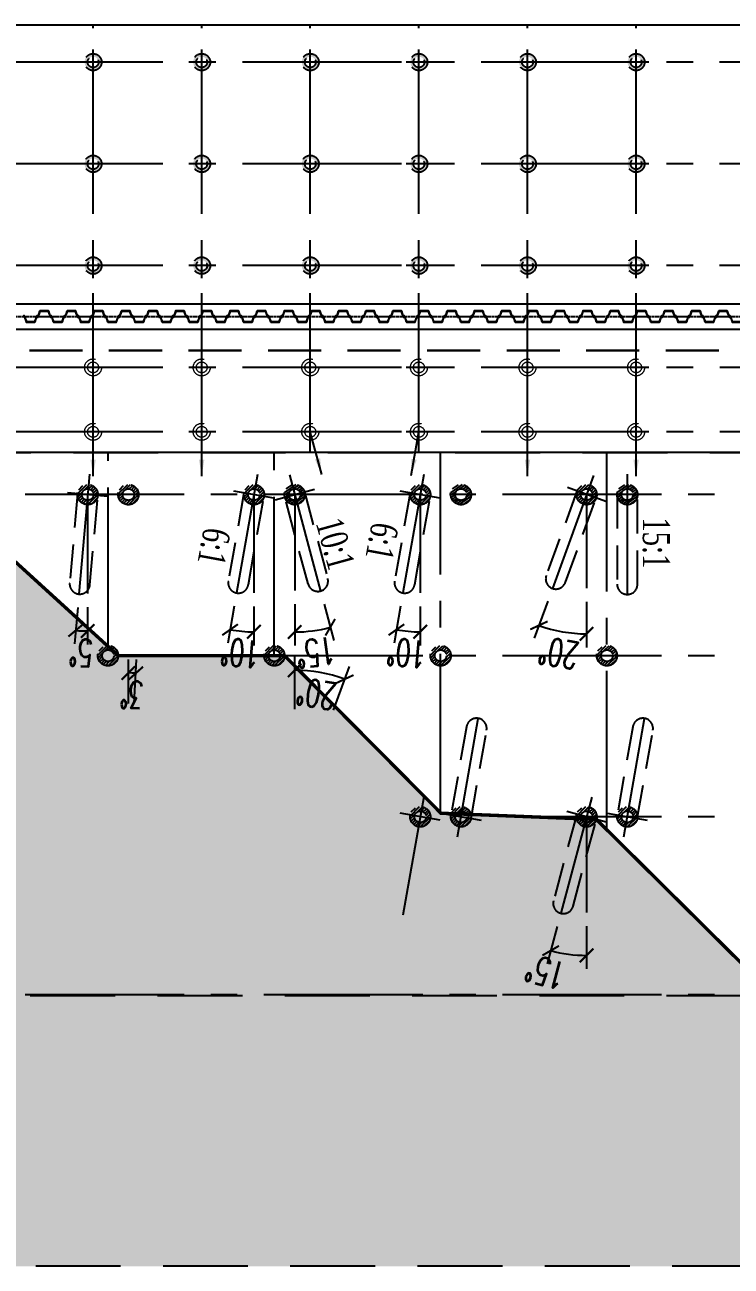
# Model space of a CAD drawing. Extents: x -57534 to 10615, y -13723 to 96319.
# Drawn here: x -35743 to -33662, y 47282 to 50942 of the extents above; entities that cross this region are included whole.
import ezdxf
from ezdxf.enums import TextEntityAlignment as Align

# ---------------------------------------------------------------- set-up
doc = ezdxf.new("R2010")
doc.units = 0
doc.header["$LTSCALE"] = 5
doc.header["$MEASUREMENT"] = 0
for name, pattern in [('CENTER', [2, 1.25, -0.25, 0.25, -0.25]), ('CENTER2', [1.125, 0.75, -0.125, 0.125, -0.125]), ('HIDDEN', [0.375, 0.25, -0.125])]:
    doc.linetypes.add(name, pattern=pattern)
doc.layers.get('0').update_dxf_attribs({"linetype": 'CONTINUOUS'})
doc.layers.get('DEFPOINTS').update_dxf_attribs({"linetype": 'CONTINUOUS'})
for name, color, linetype in [('BORDER', 2, 'CONTINUOUS'), ('CENTER', 9, 'CENTER2'), ('Coc', 2, 'CONTINUOUS'), ('Cochh', 7, 'CONTINUOUS'), ('Cu', 230, 'CONTINUOUS'), ('Dam', 4, 'CONTINUOUS'), ('DIMENSION', 4, 'CONTINUOUS'), ('HATCH', 7, 'CONTINUOUS'), ('HIDDEN', 4, 'HIDDEN'), ('STEEL', 1, 'CONTINUOUS'), ('TEXT', 3, 'CONTINUOUS')]:
    doc.layers.add(name, color=color, linetype=linetype)
doc.layers.add('Border k in', color=241, linetype='CONTINUOUS', lineweight=30, plot=False)
doc.layers.add('KHUAT', color=235, linetype='HIDDEN', lineweight=18)
doc.styles.add('DIM', font='romans.shx', dxfattribs={"width": 0.65})
doc.styles.add('THUONG', font='vntimeh.shx', dxfattribs={"width": 0.65})
doc.dimstyles.new('1-400', dxfattribs={"dimscale": 400, "dimtxt": 0.22, "dimasz": 0.12, "dimexe": 0.1, "dimexo": 0.1, "dimgap": 0.08, "dimtad": 1, "dimdec": 0, "dimzin": 0, "dimdsep": 46, "dimtxsty": 'DIM', "dimblk": 'ARCHTICK', "dimcen": 0.15, "dimdle": 0.1, "dimclrd": 4, "dimclre": 7, "dimclrt": 2, "dimaunit": 1, "dimadec": 0, "dimazin": 0, "dimtfac": 1, "dimtdec": 0, "dimtix": 1, "dimtmove": 1, "dimatfit": 3, "dimfxl": 1, "dimtolj": 1, "dimtzin": 0, "dimarcsym": 0})
doc.dimstyles.new('400.Ph', dxfattribs={"dimscale": 400, "dimtxt": 0.2, "dimasz": 0.1, "dimexe": 0.1, "dimexo": 0.1, "dimgap": 0.06, "dimtad": 1, "dimdec": 0, "dimzin": 0, "dimdsep": 46, "dimtxsty": 'DIM', "dimblk": 'ARCHTICK', "dimcen": 0.15, "dimdle": 0.1, "dimclrd": 256, "dimclre": 7, "dimclrt": 6, "dimadec": 0, "dimazin": 0, "dimtfac": 1, "dimtdec": 0, "dimtix": 1, "dimtmove": 0, "dimatfit": 3, "dimfxl": 1, "dimtolj": 1, "dimtzin": 0, "dimarcsym": 0})

# ---------------------------------------------------------------- blocks, each defined once
blk = doc.blocks.new('CocD500_HH')
at = {"layer": 'CENTER', "ltscale": 50}
for p, q in [((0, 37.5), (0, -37.5)), ((-37.5, 0), (37.5, 0))]:
    blk.add_line(p, q, dxfattribs=at)
at = {"layer": 'KHUAT', "ltscale": 100}
for radius in [25, 16]:
    blk.add_circle((0, 0), radius, dxfattribs=at)
blk = doc.blocks.new('_ArchTick')
at = {"color": 0, "linetype": 'ByBlock', "const_width": 0.15}
blk.add_lwpolyline([(-0.5, -0.5), (0.5, 0.5)], dxfattribs=at)
blk = doc.blocks.new('cocbs')
at = {"layer": 'Coc'}
h = blk.add_hatch(color=256, dxfattribs=at)
h.paths.add_polyline_path([(-46596.3, 9805.7), (-46596.3, 9796.7, -0.414214), (-46580.3, 9780.7), (-46571.3, 9780.7, 0.414214)])
h.paths.add_polyline_path([(-46571.3, 9780.7), (-46580.3, 9780.7, -0.414214), (-46596.3, 9764.7), (-46596.3, 9755.7, 0.414214)])
h.paths.add_polyline_path([(-46612.3, 9780.7), (-46621.3, 9780.7, 0.414214), (-46596.3, 9755.7), (-46596.3, 9764.7, -0.414214)])
h.paths.add_polyline_path([(-46596.3, 9796.7), (-46596.3, 9805.7, 0.414214), (-46621.3, 9780.7), (-46612.3, 9780.7, -0.414214)])
at = {"layer": 'Coc', "color": 8, "linetype": 'HIDDEN', "ltscale": 50}
for radius in [25, 16]:
    blk.add_circle((-46596.3, 9780.7), radius, dxfattribs=at)
at = {"layer": 'Cochh', "linetype": 'CENTER', "ltscale": 25}
for p, q in [((-46596.3, 9818.2), (-46596.3, 9743.2)), ((-46633.8, 9780.7), (-46558.8, 9780.7))]:
    blk.add_line(p, q, dxfattribs=at)
blk = doc.blocks.new('*D350')
at = {"layer": 'DEFPOINTS', "color": 0}
for p in [(-25773.1, 11754.5), (-25820.1, 11642.2), (-25768.9, 11642.7), (-25820.1, 11352.7), (-25830.5, 11293.6)]:
    blk.add_point(p, dxfattribs=at)
at = {"layer": 'DIMENSION', "color": 7, "lineweight": -2}
for p, q in [((-25820.1, 11682.2), (-25820.1, 11797.3)), ((-25762, 11682), (-25742.9, 11790.5))]:
    blk.add_line(p, q, dxfattribs=at)
at = {"layer": 'DIMENSION', "lineweight": -2}
blk.add_arc((-25820.1, 11352.7), 404.6, 80, 90, dxfattribs=at)
at = {"layer": 'DIMENSION', "lineweight": -2, "xscale": 40, "yscale": 40, "zscale": 40}
for p, rotation in [((-25820.1, 11757.3), 180), ((-25749.8, 11751.1), 350.0000000000073)]:
    blk.add_blockref('_ArchTick', p, dxfattribs=dict(at, rotation=rotation))
at = {"layer": 'DIMENSION', "color": 6, "insert": (-25779.2, 11819.5), "char_height": 80, "attachment_point": 5, "rotation": 355, "style": 'DIM'}
blk.add_mtext('\\A1;10°', dxfattribs=at)
blk = doc.blocks.new('*D361')
at = {"layer": 'DEFPOINTS', "color": 0}
for p in [(-25283.1, 11754.5), (-25330.1, 11642.2), (-25278.9, 11642.7), (-25330.1, 11352.7), (-25340.5, 11293.6)]:
    blk.add_point(p, dxfattribs=at)
at = {"layer": 'DIMENSION', "color": 7, "lineweight": -2}
for p, q in [((-25330.1, 11682.2), (-25330.1, 11797.3)), ((-25272, 11682), (-25252.9, 11790.5))]:
    blk.add_line(p, q, dxfattribs=at)
at = {"layer": 'DIMENSION', "lineweight": -2}
blk.add_arc((-25330.1, 11352.7), 404.6, 80, 90, dxfattribs=at)
at = {"layer": 'DIMENSION', "lineweight": -2, "xscale": 40, "yscale": 40, "zscale": 40}
for p, rotation in [((-25330.1, 11757.3), 180.0000000000001), ((-25259.8, 11751.1), 350.0000000000081)]:
    blk.add_blockref('_ArchTick', p, dxfattribs=dict(at, rotation=rotation))
at = {"layer": 'DIMENSION', "color": 6, "insert": (-25289.2, 11819.5), "char_height": 80, "attachment_point": 5, "rotation": 355, "style": 'DIM'}
blk.add_mtext('\\A1;10°', dxfattribs=at)
blk = doc.blocks.new('*D367')
at = {"layer": 'DEFPOINTS', "color": 0}
for p in [(-26274.5, 12709.7), (-26310.1, 12585.3), (-26233.9, 12587.1), (-26310.1, 12302.7), (-26325.6, 12244.7)]:
    blk.add_point(p, dxfattribs=at)
at = {"layer": 'DIMENSION', "color": 7, "lineweight": -2}
for p, q in [((-26310.1, 12625.3), (-26310.1, 12751.3)), ((-26223.5, 12625.7), (-26194, 12736))]:
    blk.add_line(p, q, dxfattribs=at)
at = {"layer": 'DIMENSION', "lineweight": -2}
blk.add_arc((-26310.1, 12302.7), 408.6, 75, 90, dxfattribs=at)
at = {"layer": 'DIMENSION', "lineweight": -2, "xscale": 40, "yscale": 40, "zscale": 40}
for p, rotation in [((-26310.1, 12711.3), 180.0000000000002), ((-26204.3, 12697.4), 345.0000000000087)]:
    blk.add_blockref('_ArchTick', p, dxfattribs=dict(at, rotation=rotation))
at = {"layer": 'DIMENSION', "color": 6, "insert": (-26188.8, 12759.5), "char_height": 80, "attachment_point": 5, "rotation": 345.1305, "style": 'DIM'}
blk.add_mtext('\\A1;15°', dxfattribs=at)
blk = doc.blocks.new('*D369')
at = {"layer": 'DEFPOINTS', "color": 0}
for p in [(-25429.6, 12359.1), (-25450.1, 12302.7), (-25550.8, 12026), (-25450.1, 12025.4), (-25549.7, 11882.4)]:
    blk.add_point(p, dxfattribs=at)
at = {"layer": 'DIMENSION', "color": 7, "lineweight": -2}
for p, q in [((-25564.5, 11988.4), (-25611.5, 11859.2)), ((-25450.1, 11985.4), (-25450.1, 11830.8))]:
    blk.add_line(p, q, dxfattribs=at)
at = {"layer": 'DIMENSION', "lineweight": -2}
blk.add_arc((-25450.1, 12302.7), 431.9, 250, 270, dxfattribs=at)
at = {"layer": 'DIMENSION', "lineweight": -2, "xscale": 40, "yscale": 40, "zscale": 40, "rotation": 160.0000000000069}
blk.add_blockref('_ArchTick', (-25597.8, 11896.8), dxfattribs=at)
at = {"layer": 'DIMENSION', "lineweight": -2, "xscale": 40, "yscale": 40, "zscale": 40}
blk.add_blockref('_ArchTick', (-25450.1, 11870.8), dxfattribs=at)
at = {"layer": 'DIMENSION', "color": 6, "insert": (-25514, 11940.4), "char_height": 80, "attachment_point": 5, "rotation": 350, "style": 'DIM'}
blk.add_mtext('\\A1;20°', dxfattribs=at)
blk = doc.blocks.new('*D370')
at = {"layer": 'DEFPOINTS', "color": 0}
for p in [(-24956.9, 12362.6), (-24960.1, 12302.7), (-24975.5, 12008.7), (-24960.1, 12008.3), (-24974.9, 11878.9)]:
    blk.add_point(p, dxfattribs=at)
at = {"layer": 'DIMENSION', "color": 7, "lineweight": -2}
for p, q in [((-24977.6, 11968.7), (-24984.4, 11839.3)), ((-24960.1, 11968.3), (-24960.1, 11838.7))]:
    blk.add_line(p, q, dxfattribs=at)
at = {"layer": 'DIMENSION', "lineweight": -2}
blk.add_arc((-24960.1, 12302.7), 424, 267, 270, dxfattribs=at)
at = {"layer": 'DIMENSION', "lineweight": -2, "xscale": 40, "yscale": 40, "zscale": 40, "rotation": 177.0000000000076}
blk.add_blockref('_ArchTick', (-24982.3, 11879.2), dxfattribs=at)
at = {"layer": 'DIMENSION', "lineweight": -2, "xscale": 40, "yscale": 40, "zscale": 40}
blk.add_blockref('_ArchTick', (-24960.1, 11878.7), dxfattribs=at)
at = {"layer": 'DIMENSION', "color": 6, "insert": (-24969.5, 11942.8), "char_height": 80, "attachment_point": 5, "rotation": 358.5, "style": 'DIM'}
blk.add_mtext('\\A1;3°', dxfattribs=at)
blk = doc.blocks.new('*D373')
at = {"layer": 'DEFPOINTS', "color": 0}
for p in [(-26215.4, 11752.2), (-26310.1, 11628.7), (-26209.4, 11629.4), (-26310.1, 11352.7), (-26330.6, 11296.3)]:
    blk.add_point(p, dxfattribs=at)
at = {"layer": 'DIMENSION', "color": 7, "lineweight": -2}
for p, q in [((-26310.1, 11668.7), (-26310.1, 11803.2)), ((-26195.7, 11667), (-26156, 11776.1))]:
    blk.add_line(p, q, dxfattribs=at)
at = {"layer": 'DIMENSION', "lineweight": -2}
blk.add_arc((-26310.1, 11352.7), 410.5, 70, 90, dxfattribs=at)
at = {"layer": 'DIMENSION', "lineweight": -2, "xscale": 40, "yscale": 40, "zscale": 40}
for p, rotation in [((-26310.1, 11763.2), 179.9999999999998), ((-26169.7, 11738.5), 340.0000000000106)]:
    blk.add_blockref('_ArchTick', p, dxfattribs=dict(at, rotation=rotation))
at = {"layer": 'DIMENSION', "color": 6, "insert": (-26227.7, 11820), "char_height": 80, "attachment_point": 5, "rotation": 350, "style": 'DIM'}
blk.add_mtext('\\A1;20°', dxfattribs=at)
blk = doc.blocks.new('*D374')
at = {"layer": 'DEFPOINTS', "color": 0}
for p in [(-25485.4, 11756.3), (-25526.3, 11637.1), (-25450.1, 11635.9), (-25450.1, 11352.7), (-25434.5, 11294.7)]:
    blk.add_point(p, dxfattribs=at)
at = {"layer": 'DIMENSION', "color": 7, "lineweight": -2}
for p, q in [((-25450.1, 11675.9), (-25450.1, 11797.8)), ((-25536.6, 11675.7), (-25565.3, 11782.7))]:
    blk.add_line(p, q, dxfattribs=at)
at = {"layer": 'DIMENSION', "lineweight": -2}
blk.add_arc((-25450.1, 11352.7), 405.1, 90, 105, dxfattribs=at)
at = {"layer": 'DIMENSION', "lineweight": -2, "xscale": 40, "yscale": 40, "zscale": 40}
for p, rotation in [((-25554.9, 11744), 194.999999999989), ((-25450.1, 11757.8), 359.9999999999997)]:
    blk.add_blockref('_ArchTick', p, dxfattribs=dict(at, rotation=rotation))
at = {"layer": 'DIMENSION', "color": 6, "insert": (-25511.3, 11817.8), "char_height": 80, "attachment_point": 5, "rotation": 7.5, "style": 'DIM'}
blk.add_mtext('\\A1;15°', dxfattribs=at)
blk = doc.blocks.new('*D375')
at = {"layer": 'DEFPOINTS', "color": 0}
for p in [(-24816.7, 11754.1), (-24840.1, 11644.2), (-24814.4, 11646), (-24840.1, 11352.7), (-24845.3, 11292.9)]:
    blk.add_point(p, dxfattribs=at)
at = {"layer": 'DIMENSION', "color": 7, "lineweight": -2}
for p, q in [((-24840.1, 11684.2), (-24840.1, 11794.7)), ((-24810.9, 11685.9), (-24801.5, 11793.1))]:
    blk.add_line(p, q, dxfattribs=at)
at = {"layer": 'DIMENSION', "lineweight": -2}
blk.add_arc((-24840.1, 11352.7), 402.1, 85, 90, dxfattribs=at)
at = {"layer": 'DIMENSION', "lineweight": -2, "xscale": 40, "yscale": 40, "zscale": 40}
for p, rotation in [((-24840.1, 11754.7), 180.0000000000007), ((-24805, 11753.2), 355.000000000008)]:
    blk.add_blockref('_ArchTick', p, dxfattribs=dict(at, rotation=rotation))
at = {"layer": 'DIMENSION', "color": 6, "insert": (-24819.7, 11818.3), "char_height": 80, "attachment_point": 5, "rotation": 357.5, "style": 'DIM'}
blk.add_mtext('\\A1;5°', dxfattribs=at)
blk = doc.blocks.new('Cu thep kieu IVL')
at = {"layer": 'CENTER'}
for p, q in [((-20, 19.2), (-20, 14.8)), ((20, 19.2), (20, 14.8))]:
    blk.add_line(p, q, dxfattribs=at)
at = {"layer": 'Cu'}
blk.add_lwpolyline([(-11.6, 2.3, 0.331206), (-10.7, 1.6), (10.7, 1.6, 0.331206), (11.6, 2.3), (18.1, 18.4, -0.331206), (19.1, 19.2), (20.3, 19.2, -0.223582), (21.5, 18.6, -0.452935), (21.1, 16.7), (20, 16.2, -0.518485), (19.2, 16.4, -0.300037), (19.7, 16.9), (20.7, 17.4, 0.427626), (20.8, 18.1, 0.215462), (20.3, 18.4), (19.5, 18.4, 0.331206), (18.7, 17.8), (13.4, 1.3, -0.331206), (11.7, 0), (-11.7, 0, -0.331206), (-13.4, 1.3), (-18.7, 17.8, 0.331206), (-19.5, 18.4), (-20.3, 18.4, 0.215462), (-20.8, 18.1, 0.427626), (-20.7, 17.4), (-19.7, 16.9, -0.300037), (-19.2, 16.4, -0.518485), (-20, 16.2), (-21.1, 16.7, -0.452935), (-21.5, 18.6, -0.223582), (-20.3, 19.2), (-19.1, 19.2, -0.331206), (-18.1, 18.4)], format="xyb", close=True, dxfattribs=at)
blk = doc.blocks.new('Cu PD6')
at = {"layer": 'STEEL', "extrusion": (0, 0, -1), "zscale": -1, "rotation": 180}
for p in [(2732.5, 0), (2652.5, 0), (2572.5, 0), (2492.5, 0), (2412.5, 0), (2332.5, 0), (2252.5, 0), (2172.5, 0), (2092.5, 0), (2012.5, 0), (1932.5, 0), (1852.5, 0), (1772.5, 0), (1692.5, 0), (1612.5, 0), (1532.5, 0), (1452.5, 0), (1372.5, 0), (1292.5, 0), (1212.5, 0), (1132.5, 0), (1052.5, 0), (972.5, 0), (892.5, 0), (812.5, 0), (732.5, 0), (652.5, 0)]:
    blk.add_blockref('Cu thep kieu IVL', p, dxfattribs=at)
at = {"layer": 'STEEL', "extrusion": (0, 0, -1), "zscale": -1}
for p in [(2692.5, -34), (2612.5, -34), (2532.5, -34), (2452.5, -34), (2372.5, -34), (2292.5, -34), (2212.5, -34), (2132.5, -34), (2052.5, -34), (1972.5, -34), (1892.5, -34), (1812.5, -34), (1732.5, -34), (1652.5, -34), (1572.5, -34), (1492.5, -34), (1412.5, -34), (1332.5, -34), (1252.5, -34), (1172.5, -34), (1092.5, -34), (1012.5, -34), (932.5, -34), (852.5, -34), (772.5, -34), (692.5, -34)]:
    blk.add_blockref('Cu thep kieu IVL', p, dxfattribs=at)
blk = doc.blocks.new('A$C7E87390C')
at = {"layer": 'DIMENSION'}
h = blk.add_hatch(dxfattribs=at)
h.set_pattern_fill('DOTS', color=8, scale=1000, style=0)
h.set_pattern_definition([(0, (51337.62, -5928.34), (31.25, 62.5), [0, -62.5])])
h.paths.add_polyline_path([(23517.5, 7424.4), (23517.5, 7699.4), (38488.5, 7699.4), (38488.5, 5424.4), (26927.5, 5424.4), (26407.5, 5899.4), (25917.5, 5899.4), (25457.5, 6363), (24998.6, 6382.1), (24477.5, 6899.4), (23577.5, 7424.4)])
at = {"layer": 'HATCH'}
h = blk.add_hatch(dxfattribs=at)
h.set_pattern_fill('ANSI31', color=256, scale=50, style=0)
h.set_pattern_definition([(45, (32976.3135, -13258.87), (-4.4194174, 4.4194174), [])])
h.paths.add_polyline_path([(24877.5, 6374.4, 1), (24937.5, 6374.4, 1)])
h.paths.add_polyline_path([(24924.5, 6374.4, -1), (24890.5, 6374.4, -1)], flags=16)
h = blk.add_hatch(dxfattribs=at)
h.set_pattern_fill('ANSI31', color=256, scale=50, style=0)
h.set_pattern_definition([(45, (33096.3135, -13258.87), (-4.4194174, 4.4194174), [])])
h.paths.add_polyline_path([(24997.5, 6374.4, 1), (25057.5, 6374.4, 1)])
h.paths.add_polyline_path([(25044.5, 6374.4, -1), (25010.5, 6374.4, -1)], flags=16)
h = blk.add_hatch(dxfattribs=at)
h.set_pattern_fill('ANSI31', color=256, scale=50, style=0)
h.set_pattern_definition([(45, (33466.3135, -13258.87), (-4.4194174, 4.4194174), [])])
h.paths.add_polyline_path([(25367.5, 6374.4, 1), (25427.5, 6374.4, 1)])
h.paths.add_polyline_path([(25414.5, 6374.4, -1), (25380.5, 6374.4, -1)], flags=16)
h = blk.add_hatch(dxfattribs=at)
h.set_pattern_fill('ANSI31', color=256, scale=50, style=0)
h.set_pattern_definition([(45, (33586.3135, -13258.87), (-4.4194174, 4.4194174), [])])
h.paths.add_polyline_path([(25487.5, 6374.4, 1), (25547.5, 6374.4, 1)])
h.paths.add_polyline_path([(25534.5, 6374.4, -1), (25500.5, 6374.4, -1)], flags=16)
h = blk.add_hatch(dxfattribs=at)
h.set_pattern_fill('ANSI31', color=256, scale=50, style=0)
h.set_pattern_definition([(45, (33036.3135, -13733.87), (-4.4194174, 4.4194174), [])])
h.paths.add_polyline_path([(24937.5, 5899.4, 1), (24997.5, 5899.4, 1)])
h.paths.add_polyline_path([(24984.5, 5899.4, -1), (24950.5, 5899.4, -1)], flags=16)
h = blk.add_hatch(dxfattribs=at)
h.set_pattern_fill('ANSI31', color=256, scale=50, style=0)
h.set_pattern_definition([(45, (33526.3135, -13733.87), (-4.4194174, 4.4194174), [])])
h.paths.add_polyline_path([(25427.5, 5899.4, 1), (25487.5, 5899.4, 1)])
h.paths.add_polyline_path([(25474.5, 5899.4, -1), (25440.5, 5899.4, -1)], flags=16)
h = blk.add_hatch(dxfattribs=at)
h.set_pattern_fill('ANSI31', color=256, scale=50, style=0)
h.set_pattern_definition([(45, (34016.3135, -13733.87), (-4.4194174, 4.4194174), [])])
h.paths.add_polyline_path([(25917.5, 5899.4, 1), (25977.5, 5899.4, 1)])
h.paths.add_polyline_path([(25964.5, 5899.4, -1), (25930.5, 5899.4, -1)], flags=16)
h = blk.add_hatch(dxfattribs=at)
h.set_pattern_fill('ANSI31', color=256, scale=50, style=0)
h.set_pattern_definition([(45, (34506.3135, -13733.87), (-4.4194174, 4.4194174), [])])
h.paths.add_polyline_path([(26407.5, 5899.4, 1), (26467.5, 5899.4, 1)])
h.paths.add_polyline_path([(26454.5, 5899.4, -1), (26420.5, 5899.4, -1)], flags=16)
h = blk.add_hatch(dxfattribs=at)
h.set_pattern_fill('ANSI31', color=256, scale=50, angle=-10, style=0)
h.set_pattern_definition([(35, (29444.4576, -15311.7244), (-3.5848527, 5.1197003), [])])
h.paths.add_polyline_path([(24878, 5429.6, 1), (24937.1, 5419.1, 1)])
h.paths.add_polyline_path([(24924.3, 5421.4, -1), (24890.8, 5427.3, -1)], flags=16)
h = blk.add_hatch(dxfattribs=at)
h.set_pattern_fill('ANSI31', color=256, scale=50, style=0)
h.set_pattern_definition([(45, (33096.3135, -14208.87), (-4.4194174, 4.4194174), [])])
h.paths.add_polyline_path([(24997.5, 5424.4, 1), (25057.5, 5424.4, 1)])
h.paths.add_polyline_path([(25044.5, 5424.4, -1), (25010.5, 5424.4, -1)], flags=16)
h = blk.add_hatch(dxfattribs=at)
h.set_pattern_fill('ANSI31', color=256, scale=50, angle=-10, style=0)
h.set_pattern_definition([(35, (29934.4576, -15311.7244), (-3.5848527, 5.1197003), [])])
h.paths.add_polyline_path([(25368, 5429.6, 1), (25427.1, 5419.1, 1)])
h.paths.add_polyline_path([(25414.3, 5421.4, -1), (25380.8, 5427.3, -1)], flags=16)
h = blk.add_hatch(dxfattribs=at)
h.set_pattern_fill('ANSI31', color=256, scale=50, style=0)
h.set_pattern_definition([(45, (33586.3135, -14208.87), (-4.4194174, 4.4194174), [])])
h.paths.add_polyline_path([(25487.5, 5424.4, 1), (25547.5, 5424.4, 1)])
h.paths.add_polyline_path([(25534.5, 5424.4, -1), (25500.5, 5424.4, -1)], flags=16)
h = blk.add_hatch(dxfattribs=at)
h.set_pattern_fill('ANSI31', color=256, scale=50, angle=-10, style=0)
h.set_pattern_definition([(35, (30424.4576, -15311.7244), (-3.5848527, 5.1197003), [])])
h.paths.add_polyline_path([(25858, 5429.6, 1), (25917.1, 5419.1, 1)])
h.paths.add_polyline_path([(25904.3, 5421.4, -1), (25870.8, 5427.3, -1)], flags=16)
h = blk.add_hatch(dxfattribs=at)
h.set_pattern_fill('ANSI31', color=256, scale=50, style=0)
h.set_pattern_definition([(45, (34076.3135, -14208.87), (-4.4194174, 4.4194174), [])])
h.paths.add_polyline_path([(25977.5, 5424.4, 1), (26037.5, 5424.4, 1)])
h.paths.add_polyline_path([(26024.5, 5424.4, -1), (25990.5, 5424.4, -1)], flags=16)
h = blk.add_hatch(dxfattribs=at)
h.set_pattern_fill('ANSI31', color=256, scale=50, style=0)
h.set_pattern_definition([(45, (34446.3135, -14208.87), (-4.4194174, 4.4194174), [])])
h.paths.add_polyline_path([(26347.5, 5424.4, 1), (26407.5, 5424.4, 1)])
h.paths.add_polyline_path([(26394.5, 5424.4, -1), (26360.5, 5424.4, -1)], flags=16)
h = blk.add_hatch(dxfattribs=at)
h.set_pattern_fill('ANSI31', color=256, scale=50, style=0)
h.set_pattern_definition([(45, (34566.3135, -14208.87), (-4.4194174, 4.4194174), [])])
h.paths.add_polyline_path([(26467.5, 5424.4, 1), (26527.5, 5424.4, 1)])
h.paths.add_polyline_path([(26514.5, 5424.4, -1), (26480.5, 5424.4, -1)], flags=16)
at = {"layer": 'BORDER'}
for p, q in [((31356.5, 5299.4), (24166.5, 5299.4)), ((31356.5, 5299.4), (24166.5, 5299.4)), ((31356.5, 4039.4), (24166.5, 4039.4))]:
    blk.add_line(p, q, dxfattribs=at)
blk.add_lwpolyline([(30944.5, 7699.4), (30944.5, 5299.4), (23400.5, 5299.4), (23400.5, 7699.4)], dxfattribs=at)
at = {"layer": 'Border k in', "linetype": 'HIDDEN', "ltscale": 125}
blk.add_line((31356.5, 4999.4), (24166.5, 4999.4), dxfattribs=at)
at = {"layer": 'CENTER', "ltscale": 125}
for p, q in [((23400.5, 6899.4), (30944.5, 6899.4)), ((25507.1, 6315.3), (25568.7, 6664.3)), ((25012, 6316.4), (25103.7, 6658.8)), ((24918, 6433.4), (24856.4, 6084.4)), ((24967.5, 6412.9), (24967.5, 5299.4)), ((25408, 6433.4), (25346.4, 6084.4)), ((23400.5, 6374.4), (25194.2, 6374.4)), ((24966.6, 6363.9), (24848.5, 6384.8)), ((24969.6, 6389.9), (25085.5, 6358.8)), ((25456.6, 6363.9), (25338.5, 6384.8)), ((25458.5, 6384.8), (25576.6, 6363.9)), ((25457.5, 6363), (25457.5, 5299.4)), ((23400.5, 5899.4), (26407.5, 5899.4)), ((25947.5, 5899.4), (25947.5, 5299.4)), ((26437.5, 5871.9), (26437.5, 5299.4)), ((24907.5, 5364.4), (24907.5, 5718.8)), ((25507.1, 5365.3), (25568.7, 5714.3)), ((25997.1, 5365.3), (26058.7, 5714.3)), ((26492.3, 5364.6), (26523.2, 5717.7)), ((25007, 5368), (25128.2, 5701)), ((25903.1, 5366.4), (25811.3, 5708.8)), ((23400.5, 5424.4), (30944.5, 5424.4)), ((24971.2, 5444.9), (25083.9, 5403.8)), ((25458.5, 5434.8), (25576.6, 5413.9)), ((25945.5, 5439.9), (25829.6, 5408.8)), ((25948.5, 5434.8), (26066.6, 5413.9)), ((26437.8, 5429.6), (26557.3, 5419.1)), ((24881.5, 5299.4), (24881.5, 4039.4)), ((25201.5, 5299.4), (25201.5, 4039.4)), ((25521.5, 5299.4), (25521.5, 4039.4)), ((25841.5, 5299.4), (25841.5, 4039.4)), ((26161.5, 5299.4), (26161.5, 4039.4)), ((26481.5, 5299.4), (26481.5, 4039.4)), ((24166.5, 5239.4), (31356.5, 5239.5)), ((24166.5, 5049.4), (31356.5, 5049.4)), ((24166.6, 4749.4), (31356.6, 4749.4)), ((24166.6, 4449.4), (31356.6, 4449.4)), ((24166.6, 4149.4), (31356.6, 4149.4))]:
    blk.add_line(p, q, dxfattribs=at)
at = {"layer": 'CENTER', "ltscale": 2}
blk.add_line((38390.7, 4899.5), (4509.5, 4899.5), dxfattribs=at)
at = {"layer": 'Dam', "ltscale": 200}
for p, q in [((38260.7, 4936.9), (4550.5, 4936.9)), ((38182.5, 4861.9), (4550.5, 4861.9))]:
    blk.add_line(p, q, dxfattribs=at)
at = {"layer": 'DIMENSION'}
for p, q in [((25027.5, 6374.4), (25027.5, 6657)), ((25517.5, 5424.4), (25517.5, 5713.9)), ((26007.5, 5424.4), (26007.5, 5713.9)), ((26497.5, 5424.4), (26497.5, 5715.8)), ((25027.5, 5424.4), (25027.5, 5700.3)), ((25887.5, 5424.4), (25887.5, 5707.6))]:
    blk.add_line(p, q, dxfattribs=at)
at = {"layer": 'HIDDEN', "ltscale": 200}
blk.add_lwpolyline([(23400.5, 7699.4), (30944.5, 7699.4)], dxfattribs=at)
at = {"layer": 'HIDDEN', "ltscale": 100, "const_width": 10}
blk.add_lwpolyline([(23457.5, 7424.4), (23577.5, 7424.4), (23997.5, 6901.4), (24477.5, 6899.4), (24998.6, 6382.1), (25456.6, 6363.9), (25917.5, 5899.4), (26407.5, 5899.4), (26927.5, 5424.4)], dxfattribs=at)
at = {"layer": 'HIDDEN', "ltscale": 200}
blk.add_lwpolyline([(17664.5, 5301.4), (31166.5, 5301.4), (31166.5, 6901.4), (17664.5, 6901.4)], close=True, dxfattribs=at)
at = {"layer": 'HIDDEN', "ltscale": 80}
for points in [[(25056.5, 6366.6), (25125, 6622, 1), (25067, 6637.5), (24998.6, 6382.1)], [(24878, 6379.6), (24832.1, 6119.1, 1), (24891.2, 6108.7), (24937.1, 6369.1)], [(25368, 6379.6), (25322.1, 6119.1, 1), (25381.2, 6108.7), (25427.1, 6369.1)], [(24937.5, 5424.4), (24937.5, 5688.8, 1), (24877.5, 5688.8), (24877.5, 5424.4)], [(25547.1, 5419.1), (25593, 5679.6, 1), (25533.9, 5690), (25488, 5429.6)], [(25858.6, 5416.6), (25790.1, 5672, -1), (25848.1, 5687.5), (25916.5, 5432.1)], [(26037.1, 5419.1), (26083, 5679.6, 1), (26023.9, 5690), (25978, 5429.6)], [(26527.4, 5421.7), (26550.5, 5685.2, 1), (26490.7, 5690.4), (26467.7, 5427)], [(25055.7, 5414.1), (25146.2, 5662.6, 1), (25089.8, 5683.1), (24999.4, 5434.6)]]:
    blk.add_lwpolyline(points, format="xyb", dxfattribs=at)
for centre, radius in [((24907.5, 6374.4), 30), ((24907.5, 6374.4), 17), ((25027.5, 6374.4), 30), ((25027.5, 6374.4), 17), ((25397.5, 6374.4), 30), ((25397.5, 6374.4), 17), ((25517.5, 6374.4), 30), ((25517.5, 6374.4), 17), ((24967.5, 5899.4), 30), ((25457.5, 5899.4), 30), ((25947.5, 5899.4), 30), ((26437.5, 5899.4), 30), ((24967.5, 5899.4), 17), ((25457.5, 5899.4), 17), ((25947.5, 5899.4), 17), ((26437.5, 5899.4), 17), ((24907.5, 5424.4), 30), ((25027.5, 5424.4), 30), ((25397.5, 5424.4), 30), ((25517.5, 5424.4), 30), ((25887.5, 5424.4), 30), ((26007.5, 5424.4), 30), ((26377.5, 5424.4), 30), ((26497.5, 5424.4), 30), ((24907.5, 5424.4), 17), ((25027.5, 5424.4), 17), ((25397.5, 5424.4), 17), ((25517.5, 5424.4), 17), ((25887.5, 5424.4), 17), ((26007.5, 5424.4), 17), ((26377.5, 5424.4), 17), ((26497.5, 5424.4), 17)]:
    blk.add_circle(centre, radius, dxfattribs=at)
at = {"layer": 'Coc'}
for p in [(71477.8, -5031.4), (71797.8, -5031.4), (72117.8, -5031.4), (72437.8, -5031.4), (72757.8, -5031.4), (73077.8, -5031.4), (71477.8, -5331.4), (71797.8, -5331.4), (72117.8, -5331.4), (72437.8, -5331.4), (72757.8, -5331.4), (73077.8, -5331.4), (71477.8, -5631.4), (71797.8, -5631.4), (72117.8, -5631.4), (72437.8, -5631.4), (72757.8, -5631.4), (73077.8, -5631.4)]:
    blk.add_blockref('cocbs', p, dxfattribs=at)
at = {"layer": 'DIMENSION'}
blk.add_blockref('Cu PD6', (27318, 4916.5), dxfattribs=at)
at = {"layer": 'HATCH'}
for p in [(24881.5, 5239.4), (25201.5, 5239.4), (25521.5, 5239.4), (25841.5, 5239.4), (26161.5, 5239.4), (26481.5, 5239.4), (24881.5, 5049.4), (25201.5, 5049.4), (25521.5, 5049.4), (25841.5, 5049.4), (26161.5, 5049.4), (26481.5, 5049.4)]:
    blk.add_blockref('CocD500_HH', p, dxfattribs=at)
at = {"layer": 'TEXT', "style": 'THUONG', "width": 0.7}
for s, rotation, p in [('15:1', 90, (24885.7, 5491.5)), ('10:1', 105.4291, (25849, 5513.8)), ('6:1', 79.5709, (25683.1, 5498)), ('6:1', 79.5709, (26178, 5513.5))]:
    blk.add_text(s, height=80, rotation=rotation, dxfattribs=at).set_placement(p, align=Align.BOTTOM_LEFT)
at = {"layer": 'DIMENSION'}
dim = blk.add_angular_dim_2l(base=(25063.2, 6781.4), line1=((25012, 6316.4), (25103.7, 6658.8)), line2=((25027.5, 6374.4), (25027.5, 6657)), dimstyle='400.Ph', dxfattribs=at)
dim.commit()
dim.dimension.update_dxf_attribs({"geometry": '*D367', "text_midpoint": (25132.4, 6769.3), "dimtype": 130, "insert": (51337.6, -5928.3)})
for base, line1, line2, picture, middle in [((25787.9, 5954.1), ((25887.5, 6374.4), (25887.5, 6097.1)), ((25908.1, 6430.7), (25786.8, 6097.7)), '*D369', (25823.7, 6012)), ((26362.7, 5950.6), ((26377.5, 6374.4), (26377.5, 6080)), ((26380.7, 6434.3), (26362.1, 6080.3)), '*D370', (26368.1, 6014.4)), ((25122.2, 5823.8), ((25007, 5368), (25128.2, 5701)), ((25027.5, 5424.4), (25027.5, 5700.3)), '*D373', (25109.9, 5891.7)), ((25564.5, 5826.2), ((25507.1, 5365.3), (25568.7, 5714.3)), ((25517.5, 5424.4), (25517.5, 5713.9)), '*D350', (25558.4, 5891.1)), ((25852.2, 5828), ((25887.5, 5424.4), (25887.5, 5707.6)), ((25903.1, 5366.4), (25811.3, 5708.8)), '*D374', (25826.3, 5889.5)), ((26054.5, 5826.2), ((25997.1, 5365.3), (26058.7, 5714.3)), ((26007.5, 5424.4), (26007.5, 5713.9)), '*D361', (26048.4, 5891.1)), ((26520.9, 5825.7), ((26492.3, 5364.6), (26523.2, 5717.7)), ((26497.5, 5424.4), (26497.5, 5715.8)), '*D375', (26517.9, 5890))]:
    dim = blk.add_angular_dim_2l(base=base, line1=line1, line2=line2, dimstyle='400.Ph', dxfattribs=at)
    dim.commit()
    dim.dimension.update_dxf_attribs({"geometry": picture, "text_midpoint": middle, "insert": (51337.6, -5928.3)})
at = {"layer": 'TEXT'}
for points in [[(24881.5, 5369.8), (24881.5, 5239.4)], [(25201.5, 5369.8), (25201.5, 5239.4)], [(25544.2, 5367.8), (25521.5, 5239.4)], [(25807.8, 5365.3), (25841.5, 5239.4)], [(26161.5, 5369.8), (26161.5, 5239.4)], [(26481.5, 5369.8), (26481.5, 5239.4)]]:
    blk.add_leader(points, dimstyle='1-400', override={"dimgap": 0.08, "dimtad": 0}, dxfattribs=at)

msp = doc.modelspace()

# ---------------------------------------------------------------- block references
at = {"layer": 'DIMENSION', "ltscale": 5, "rotation": 180}
msp.add_blockref('A$C7E87390C', (-9060.5, 54981.5), dxfattribs=at)

doc.saveas('drawing.dxf')
